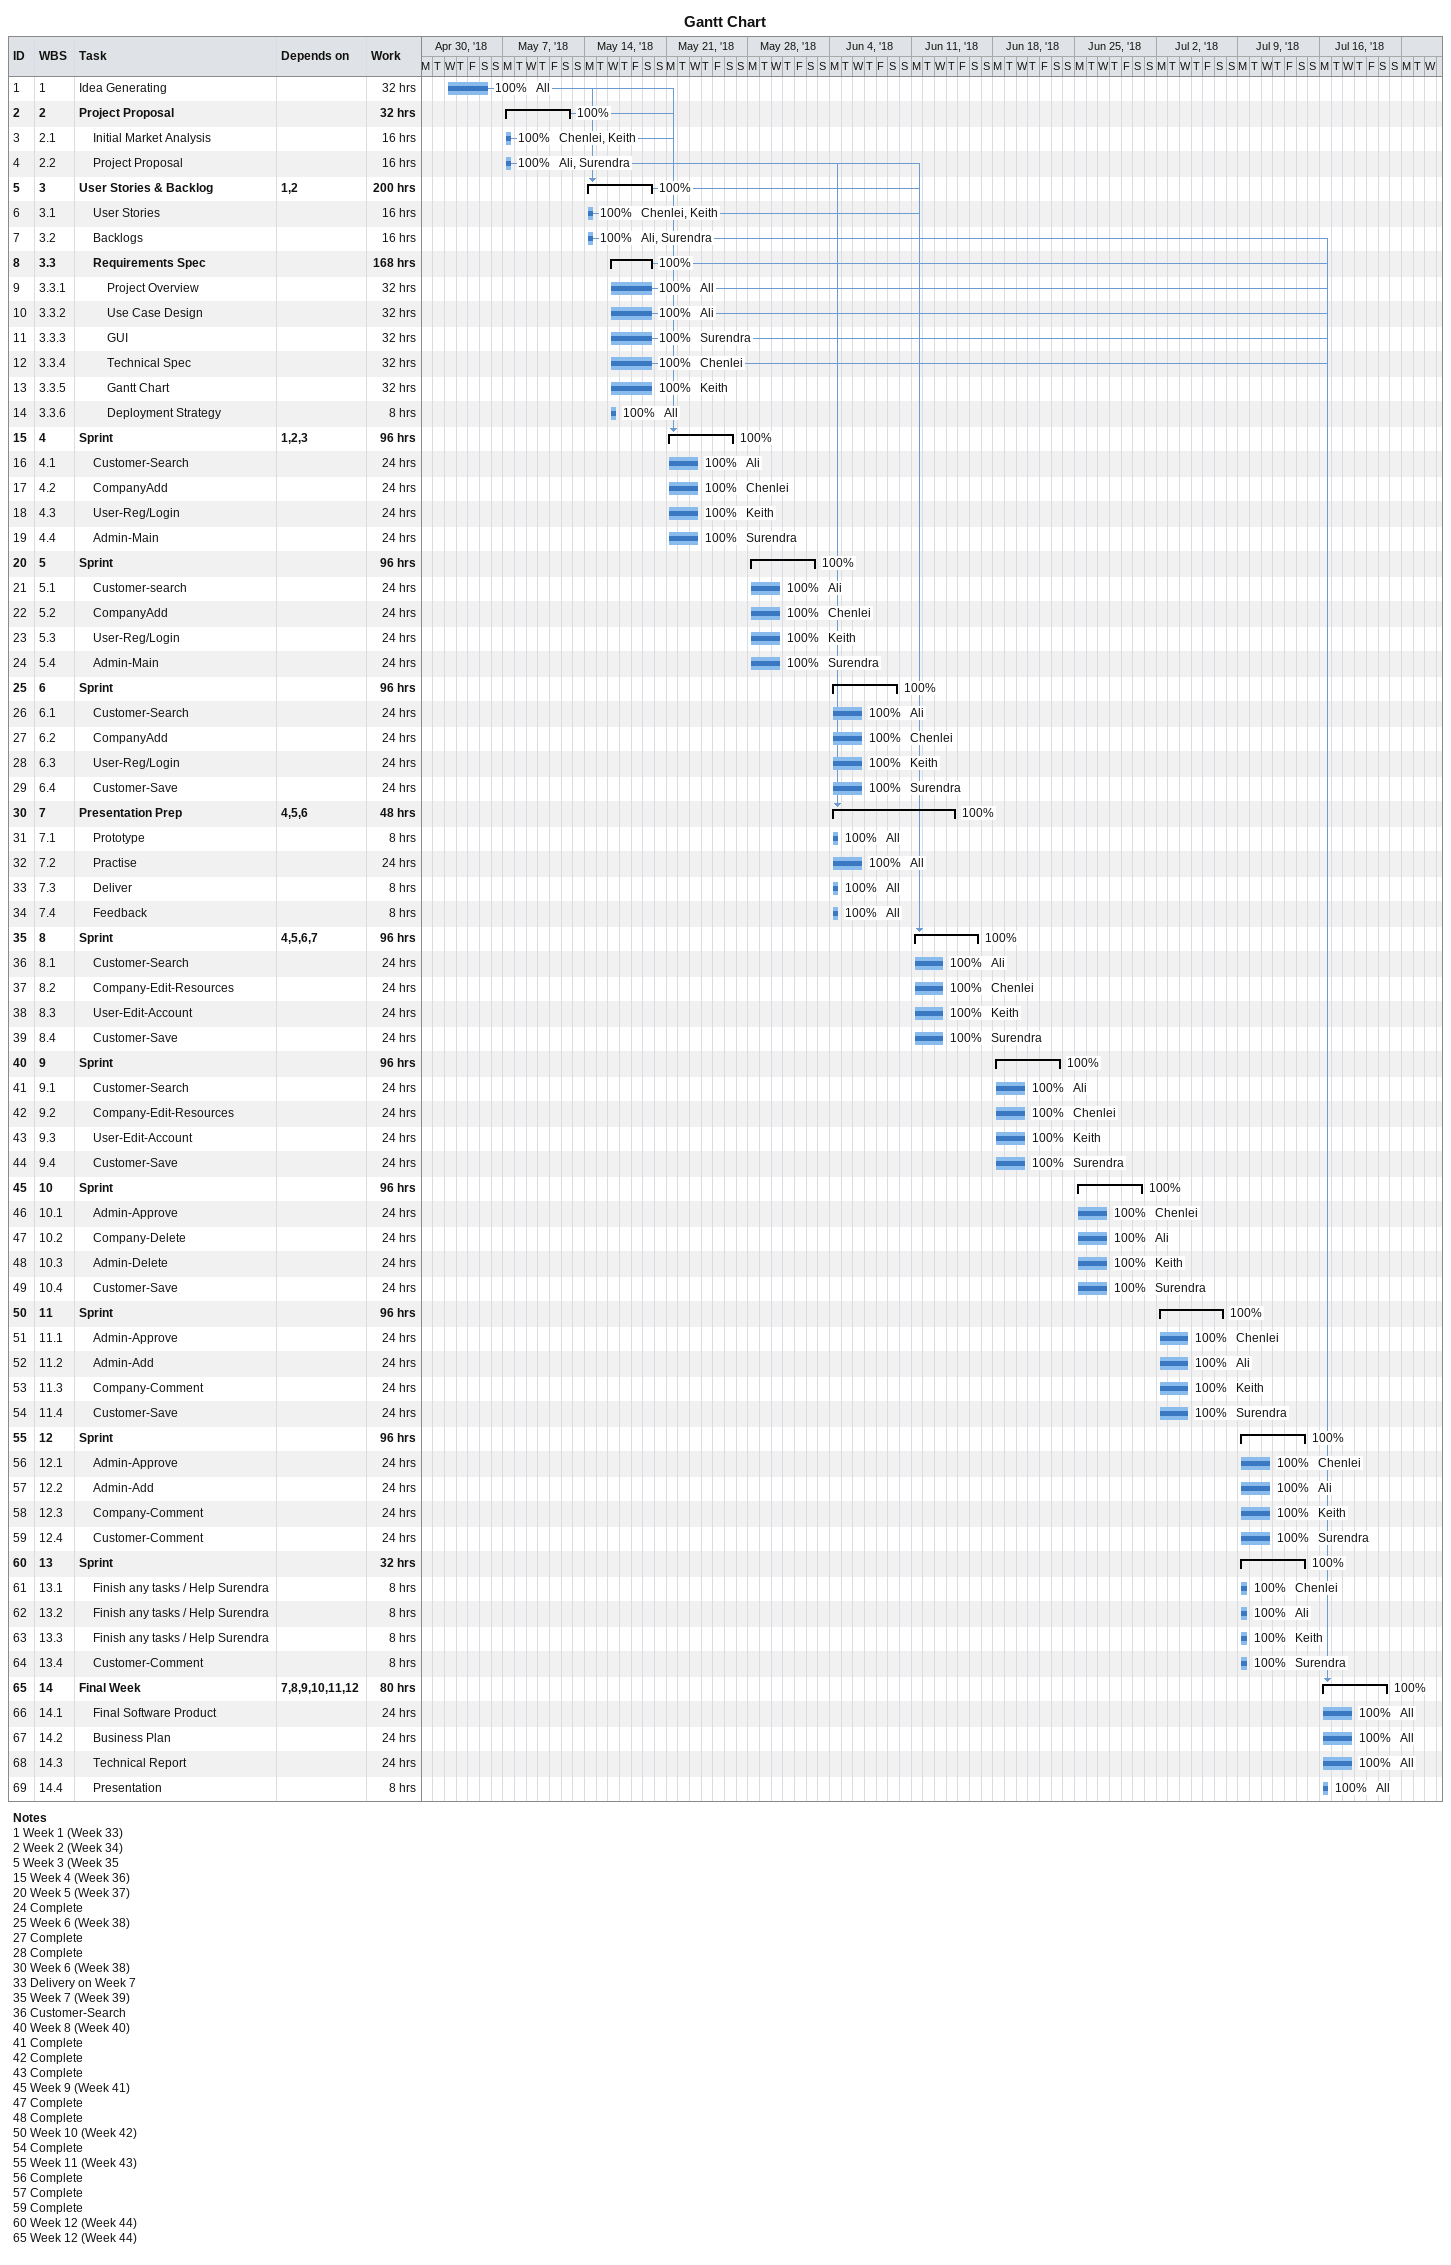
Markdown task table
Gantt Chart

| ID | WBS | Task | Start | Finish | Predecessors | Resources | % complete | Work (h) |
|---|---|---|---|---|---|---|---|---|
| 1 | 1 | Idea Generating | 2018-05-02 | 2018-05-05 |  | All | 100 | 32 |
| 2 | 2 | **Project Proposal** | 2018-05-07 | 2018-05-12 |  |  | 100 | 32 |
| 3 | 2.1 | Initial Market Analysis | 2018-05-07 | 2018-05-07 |  | Chenlei, Keith | 100 | 16 |
| 4 | 2.2 | Project Proposal | 2018-05-07 | 2018-05-07 |  | Ali, Surendra | 100 | 16 |
| 5 | 3 | **User Stories & Backlog** | 2018-05-14 | 2018-05-19 | 1, 2 |  | 100 | 200 |
| 6 | 3.1 | User Stories | 2018-05-14 | 2018-05-14 |  | Chenlei, Keith | 100 | 16 |
| 7 | 3.2 | Backlogs | 2018-05-14 | 2018-05-14 |  | Ali, Surendra | 100 | 16 |
| 8 | 3.3 | **Requirements Spec** | 2018-05-16 | 2018-05-19 |  |  | 100 | 168 |
| 9 | 3.3.1 | Project Overview | 2018-05-16 | 2018-05-19 |  | All | 100 | 32 |
| 10 | 3.3.2 | Use Case Design | 2018-05-16 | 2018-05-19 |  | Ali | 100 | 32 |
| 11 | 3.3.3 | GUI | 2018-05-16 | 2018-05-19 |  | Surendra | 100 | 32 |
| 12 | 3.3.4 | Technical Spec | 2018-05-16 | 2018-05-19 |  | Chenlei | 100 | 32 |
| 13 | 3.3.5 | Gantt Chart | 2018-05-16 | 2018-05-19 |  | Keith | 100 | 32 |
| 14 | 3.3.6 | Deployment Strategy | 2018-05-16 | 2018-05-16 |  | All | 100 | 8 |
| 15 | 4 | **Sprint** | 2018-05-21 | 2018-05-26 | 1, 2, 3 |  | 100 | 96 |
| 16 | 4.1 | Customer-Search | 2018-05-21 | 2018-05-23 |  | Ali | 100 | 24 |
| 17 | 4.2 | CompanyAdd | 2018-05-21 | 2018-05-23 |  | Chenlei | 100 | 24 |
| 18 | 4.3 | User-Reg/Login | 2018-05-21 | 2018-05-23 |  | Keith | 100 | 24 |
| 19 | 4.4 | Admin-Main | 2018-05-21 | 2018-05-23 |  | Surendra | 100 | 24 |
| 20 | 5 | **Sprint** | 2018-05-28 | 2018-06-02 |  |  | 100 | 96 |
| 21 | 5.1 | Customer-search | 2018-05-28 | 2018-05-30 |  | Ali | 100 | 24 |
| 22 | 5.2 | CompanyAdd | 2018-05-28 | 2018-05-30 |  | Chenlei | 100 | 24 |
| 23 | 5.3 | User-Reg/Login | 2018-05-28 | 2018-05-30 |  | Keith | 100 | 24 |
| 24 | 5.4 | Admin-Main | 2018-05-28 | 2018-05-30 |  | Surendra | 100 | 24 |
| 25 | 6 | **Sprint** | 2018-06-04 | 2018-06-09 |  |  | 100 | 96 |
| 26 | 6.1 | Customer-Search | 2018-06-04 | 2018-06-06 |  | Ali | 100 | 24 |
| 27 | 6.2 | CompanyAdd | 2018-06-04 | 2018-06-06 |  | Chenlei | 100 | 24 |
| 28 | 6.3 | User-Reg/Login | 2018-06-04 | 2018-06-06 |  | Keith | 100 | 24 |
| 29 | 6.4 | Customer-Save | 2018-06-04 | 2018-06-06 |  | Surendra | 100 | 24 |
| 30 | 7 | **Presentation Prep** | 2018-06-04 | 2018-06-14 | 4, 5, 6 |  | 100 | 48 |
| 31 | 7.1 | Prototype | 2018-06-04 | 2018-06-04 |  | All | 100 | 8 |
| 32 | 7.2 | Practise | 2018-06-04 | 2018-06-06 |  | All | 100 | 24 |
| 33 | 7.3 | Deliver | 2018-06-04 | 2018-06-04 |  | All | 100 | 8 |
| 34 | 7.4 | Feedback | 2018-06-04 | 2018-06-04 |  | All | 100 | 8 |
| 35 | 8 | **Sprint** | 2018-06-11 | 2018-06-16 | 4, 5, 6, 7 |  | 100 | 96 |
| 36 | 8.1 | Customer-Search | 2018-06-11 | 2018-06-13 |  | Ali | 100 | 24 |
| 37 | 8.2 | Company-Edit-Resources | 2018-06-11 | 2018-06-13 |  | Chenlei | 100 | 24 |
| 38 | 8.3 | User-Edit-Account | 2018-06-11 | 2018-06-13 |  | Keith | 100 | 24 |
| 39 | 8.4 | Customer-Save | 2018-06-11 | 2018-06-13 |  | Surendra | 100 | 24 |
| 40 | 9 | **Sprint** | 2018-06-18 | 2018-06-23 |  |  | 100 | 96 |
| 41 | 9.1 | Customer-Search | 2018-06-18 | 2018-06-20 |  | Ali | 100 | 24 |
| 42 | 9.2 | Company-Edit-Resources | 2018-06-18 | 2018-06-20 |  | Chenlei | 100 | 24 |
| 43 | 9.3 | User-Edit-Account | 2018-06-18 | 2018-06-20 |  | Keith | 100 | 24 |
| 44 | 9.4 | Customer-Save | 2018-06-18 | 2018-06-20 |  | Surendra | 100 | 24 |
| 45 | 10 | **Sprint** | 2018-06-25 | 2018-06-30 |  |  | 100 | 96 |
| 46 | 10.1 | Admin-Approve | 2018-06-25 | 2018-06-27 |  | Chenlei | 100 | 24 |
| 47 | 10.2 | Company-Delete | 2018-06-25 | 2018-06-27 |  | Ali | 100 | 24 |
| 48 | 10.3 | Admin-Delete | 2018-06-25 | 2018-06-27 |  | Keith | 100 | 24 |
| 49 | 10.4 | Customer-Save | 2018-06-25 | 2018-06-27 |  | Surendra | 100 | 24 |
| 50 | 11 | **Sprint** | 2018-07-02 | 2018-07-07 |  |  | 100 | 96 |
| 51 | 11.1 | Admin-Approve | 2018-07-02 | 2018-07-04 |  | Chenlei | 100 | 24 |
| 52 | 11.2 | Admin-Add | 2018-07-02 | 2018-07-04 |  | Ali | 100 | 24 |
| 53 | 11.3 | Company-Comment | 2018-07-02 | 2018-07-04 |  | Keith | 100 | 24 |
| 54 | 11.4 | Customer-Save | 2018-07-02 | 2018-07-04 |  | Surendra | 100 | 24 |
| 55 | 12 | **Sprint** | 2018-07-09 | 2018-07-14 |  |  | 100 | 96 |
| 56 | 12.1 | Admin-Approve | 2018-07-09 | 2018-07-11 |  | Chenlei | 100 | 24 |
| 57 | 12.2 | Admin-Add | 2018-07-09 | 2018-07-11 |  | Ali | 100 | 24 |
| 58 | 12.3 | Company-Comment | 2018-07-09 | 2018-07-11 |  | Keith | 100 | 24 |
| 59 | 12.4 | Customer-Comment | 2018-07-09 | 2018-07-11 |  | Surendra | 100 | 24 |
| 60 | 13 | **Sprint** | 2018-07-09 | 2018-07-14 |  |  | 100 | 32 |
| 61 | 13.1 | Finish any tasks / Help Surendra | 2018-07-09 | 2018-07-09 |  | Chenlei | 100 | 8 |
| 62 | 13.2 | Finish any tasks / Help Surendra | 2018-07-09 | 2018-07-09 |  | Ali | 100 | 8 |
| 63 | 13.3 | Finish any tasks / Help Surendra | 2018-07-09 | 2018-07-09 |  | Keith | 100 | 8 |
| 64 | 13.4 | Customer-Comment | 2018-07-09 | 2018-07-09 |  | Surendra | 100 | 8 |
| 65 | 14 | **Final Week** | 2018-07-16 | 2018-07-21 | 7, 8, 9, 10, 11, 12 |  | 100 | 80 |
| 66 | 14.1 | Final Software Product | 2018-07-16 | 2018-07-18 |  | All | 100 | 24 |
| 67 | 14.2 | Business Plan | 2018-07-16 | 2018-07-18 |  | All | 100 | 24 |
| 68 | 14.3 | Technical Report | 2018-07-16 | 2018-07-18 |  | All | 100 | 24 |
| 69 | 14.4 | Presentation | 2018-07-16 | 2018-07-16 |  | All | 100 | 8 |

Notes
- 1: Week 1 (Week 33)
- 2: Week 2 (Week 34)
- 5: Week 3 (Week 35
- 15: Week 4 (Week 36)
- 20: Week 5 (Week 37)
- 24: Complete
- 25: Week 6 (Week 38)
- 27: Complete
- 28: Complete
- 30: Week 6 (Week 38)
- 33: Delivery on Week 7
- 35: Week 7 (Week 39)
- 36: Customer-Search
- 40: Week 8 (Week 40)
- 41: Complete
- 42: Complete
- 43: Complete
- 45: Week 9 (Week 41)
- 47: Complete
- 48: Complete
- 50: Week 10 (Week 42)
- 54: Complete
- 55: Week 11 (Week 43)
- 56: Complete
- 57: Complete
- 59: Complete
- 60: Week 12 (Week 44)
- 65: Week 12 (Week 44)
